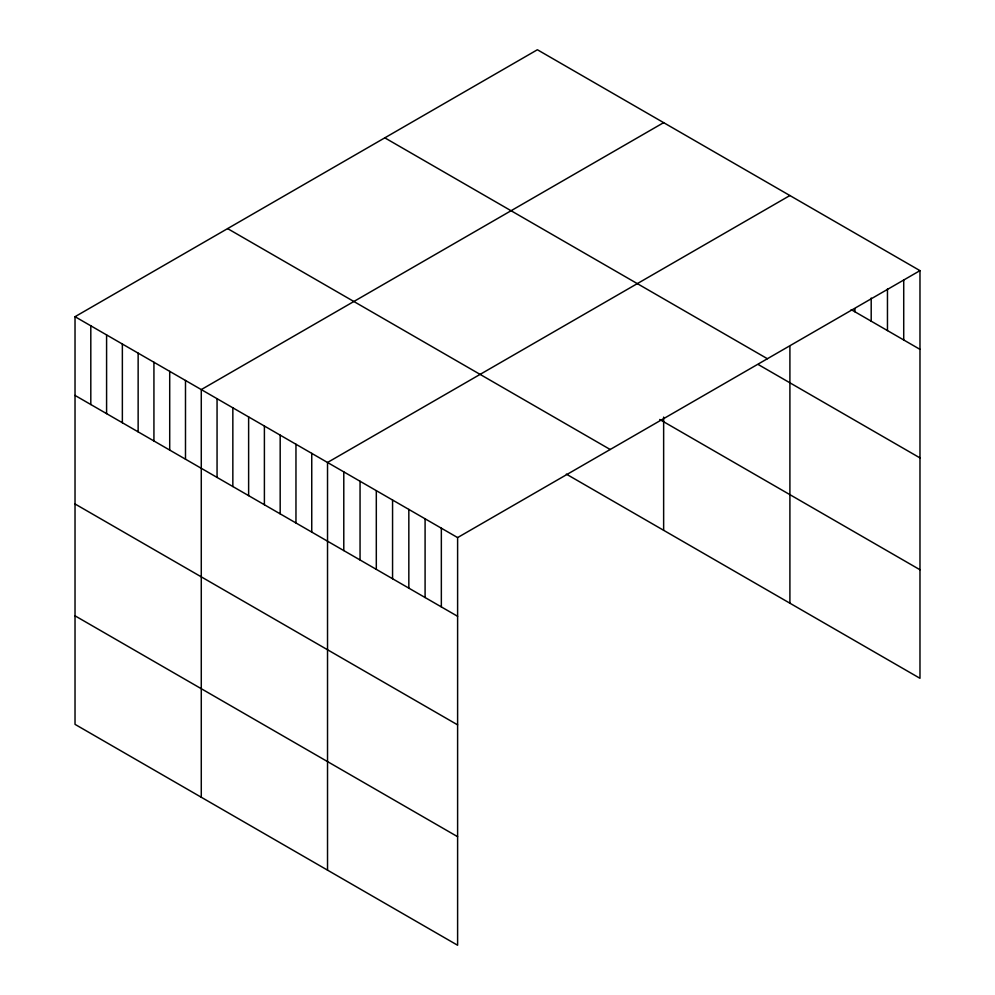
<?xml version="1.0" encoding="UTF-8"?>
<svg xmlns="http://www.w3.org/2000/svg" width="995" height="995" viewBox="0 0 995 995"><rect width="100%" height="100%" fill="white"/><g stroke="black" fill="none" stroke-linecap="round" stroke-linejoin="round"><path stroke-width="1.49" d="M919.977 270.64L457.613 537.586L457.613 945.25L75.023 724.36L75.023 316.696L537.387 49.75L919.977 270.64L919.977 678.304L566.329 474.117M663.64 122.646L201.276 389.592L201.276 797.256M789.906 195.53L327.529 462.476L327.529 870.152M851.185 309.632L919.977 349.357M384.816 137.845L767.394 358.722M758.339 364.58L919.977 457.911M659.697 419.48L919.977 569.749M227.606 228.601L610.184 449.491M75.023 316.696L457.613 537.586M75.023 395.413L457.613 616.303M75.023 503.967L457.613 724.857M75.023 615.818L457.613 836.695M903.721 279.769L903.721 339.967M887.465 288.898L887.465 330.576M871.197 298.04L871.197 321.186M854.941 308.711L854.941 311.808M789.906 346.621L789.906 603.206M663.64 417.092L663.64 530.31M441.345 528.196L441.345 606.913M425.089 518.805L425.089 597.522M408.833 509.415L408.833 588.144M392.565 500.037L392.565 578.754M376.309 490.647L376.309 569.364M360.053 481.257L360.053 559.974M343.785 471.866L343.785 550.583M311.746 453.372L311.746 532.089M295.963 444.255L295.963 522.984M280.18 435.151L280.18 513.868M264.396 426.034L264.396 504.751M248.626 416.93L248.626 495.647M232.842 407.813L232.842 486.53M217.059 398.696L217.059 477.426M185.493 380.476L185.493 459.192M169.71 371.371L169.71 450.088M153.927 362.255L153.927 440.972M138.143 353.138L138.143 431.867M122.36 344.034L122.36 422.751M106.589 334.917L106.589 413.646M90.806 325.813L90.806 404.53"/></g></svg>
